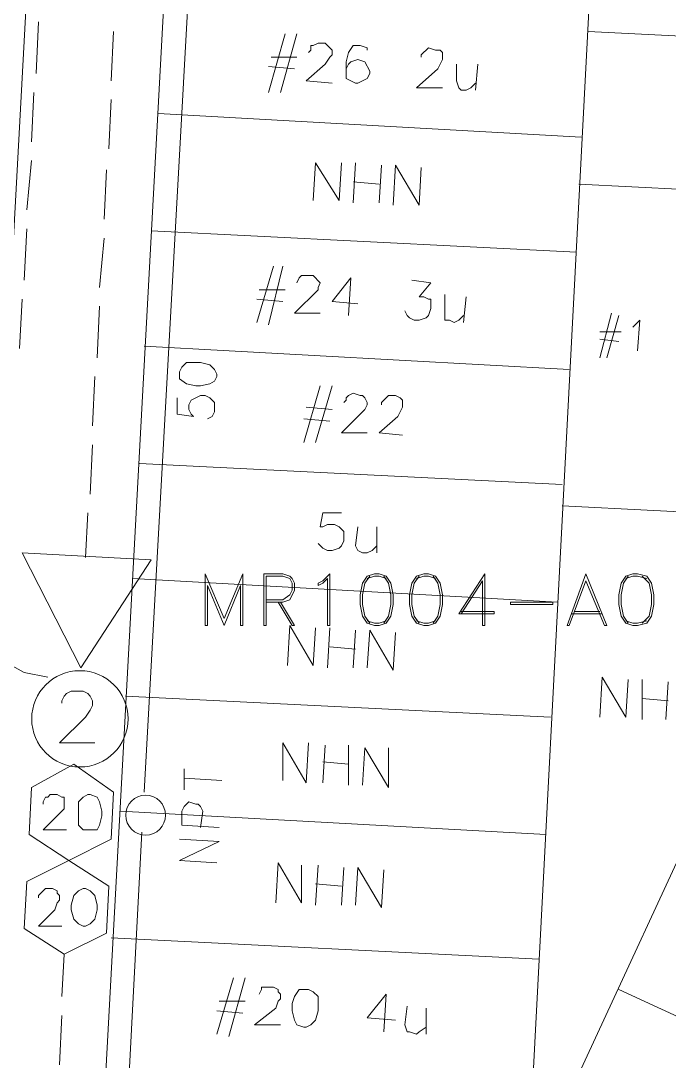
# Model space of a CAD drawing. Header units: millimetres. Extents: x 3.6 to 37.8, y 0.6 to 28.7.
# Drawn here: x 15.604 to 16.755, y 4.525 to 6.372 of the extents above; entities that cross this region are included whole.
import ezdxf

# ---------------------------------------------------------------- set-up
doc = ezdxf.new("R2010")
doc.units = ezdxf.units.MM
for name, color, linetype, true_color in [('PDF_S45$Actives-LineExtender', 94, 'Continuous', 0x009500), ('PDF_S45$Cable-565', 23, 'Continuous', 0xdd8a6e), ('PDF_S45$LOTS', 254, 'Continuous', 0xdcdcdc), ('PDF_S45$ROAD', 8, 'Continuous', 0x808080), ('PDF_S45$SDU', 157, 'Continuous', 0x396472)]:
    doc.layers.add(name, color=color, linetype=linetype, true_color=true_color)
for name, color, linetype in [('PDF_S45$Passives-Splt2way', 7, 'Continuous'), ('PDF_S45$Passives-TapOffs', 7, 'Continuous'), ('PDF_S45$POLE', 7, 'Continuous'), ('PDF_S45$strand', 7, 'Continuous')]:
    doc.layers.add(name, color=color, linetype=linetype)

msp = doc.modelspace()

# ---------------------------------------------------------------- linework, layer by layer
at = {"layer": 'PDF_S45$Actives-LineExtender', "lineweight": 9}
for points in [[(15.8357, 5.415), (15.7106, 5.2232), (15.6064, 5.4275)], [(15.9983, 5.39), (15.9983, 5.2982), (15.9941, 5.2982), (15.9941, 5.3691), (15.965, 5.2982), (15.9358, 5.3691), (15.9358, 5.2982), (15.9316, 5.2982), (15.9316, 5.39), (15.965, 5.3108)], [(16.1484, 5.2982), (16.1484, 5.3816), (16.1401, 5.3733), (16.1318, 5.3691), (16.1318, 5.3733), (16.1401, 5.3775), (16.1526, 5.39), (16.1526, 5.2982)], [(16.2318, 5.39), (16.2402, 5.39), (16.2527, 5.3858), (16.261, 5.3733), (16.2652, 5.3525), (16.2652, 5.3358), (16.261, 5.3149), (16.2527, 5.3024), (16.2402, 5.2982), (16.2318, 5.2982), (16.2193, 5.3024), (16.211, 5.3149), (16.2068, 5.3358), (16.2068, 5.3525), (16.211, 5.3733), (16.2193, 5.3858)], [(16.3194, 5.39), (16.3277, 5.39), (16.3402, 5.3858), (16.3486, 5.3733), (16.3528, 5.3525), (16.3528, 5.3358), (16.3486, 5.3149), (16.3402, 5.3024), (16.3277, 5.2982), (16.3194, 5.2982), (16.3069, 5.3024), (16.2985, 5.3149), (16.2944, 5.3358), (16.2944, 5.3525), (16.2985, 5.3733), (16.3069, 5.3858)], [(16.6071, 5.39), (16.6446, 5.2982), (16.6405, 5.2982), (16.6071, 5.3775), (16.5779, 5.2982), (16.5738, 5.2982)], [(16.6905, 5.39), (16.6989, 5.39), (16.7155, 5.3858), (16.7239, 5.3733), (16.728, 5.3525), (16.728, 5.3358), (16.7239, 5.3149), (16.7155, 5.3024), (16.6989, 5.2982), (16.6905, 5.2982), (16.678, 5.3024), (16.6697, 5.3149), (16.6655, 5.3358), (16.6655, 5.3525), (16.6697, 5.3733), (16.678, 5.3858)], [(16.4737, 5.3358), (16.4737, 5.3399), (16.5487, 5.3399), (16.5487, 5.3358)]]:
    msp.add_lwpolyline(points, close=True, dxfattribs=at)
for points in [[(16.04, 5.3441), (16.0692, 5.3441), (16.0817, 5.3525), (16.0859, 5.3608), (16.0859, 5.3733), (16.0817, 5.3816), (16.0692, 5.3858), (16.04, 5.3858), (16.04, 5.2982), (16.0358, 5.2982), (16.0358, 5.39), (16.0692, 5.39), (16.0817, 5.3858), (16.0859, 5.3816), (16.0901, 5.3733), (16.0901, 5.3608), (16.0817, 5.3441), (16.0692, 5.3399), (16.04, 5.3399)], [(16.2235, 5.3024), (16.2152, 5.3149), (16.211, 5.3358), (16.211, 5.3525), (16.2152, 5.3733), (16.2235, 5.3858)], [(16.2193, 5.3816), (16.2318, 5.3858), (16.2402, 5.3858), (16.2527, 5.3816)], [(16.2485, 5.3858), (16.2568, 5.3733), (16.261, 5.3525), (16.261, 5.3358), (16.2568, 5.3149), (16.2485, 5.3024)], [(16.3111, 5.3024), (16.3027, 5.3149), (16.2985, 5.3358), (16.2985, 5.3525), (16.3027, 5.3733), (16.3111, 5.3858)], [(16.3069, 5.3816), (16.3194, 5.3858), (16.3277, 5.3858), (16.3402, 5.3816)], [(16.3361, 5.3858), (16.3444, 5.3733), (16.3486, 5.3525), (16.3486, 5.3358), (16.3444, 5.3149), (16.3361, 5.3024)], [(16.3861, 5.3233), (16.4445, 5.3233), (16.4445, 5.3191), (16.3819, 5.3191), (16.4278, 5.39), (16.4278, 5.2982), (16.4236, 5.2982), (16.4236, 5.3775), (16.3861, 5.3191)], [(16.6822, 5.3024), (16.6738, 5.3149), (16.6697, 5.3358), (16.6697, 5.3525), (16.6738, 5.3733), (16.6822, 5.3858)], [(16.678, 5.3816), (16.6905, 5.3858), (16.6989, 5.3858), (16.7155, 5.3816)], [(16.7072, 5.3858), (16.7197, 5.3733), (16.7239, 5.3525), (16.7239, 5.3358), (16.7197, 5.3149), (16.7072, 5.3024)], [(16.065, 5.3399), (16.0901, 5.2982), (16.0859, 5.2982), (16.0609, 5.3399)], [(16.6321, 5.3233), (16.5863, 5.3233)], [(16.2527, 5.3066), (16.2402, 5.3024), (16.2318, 5.3024), (16.2193, 5.3066)], [(16.3402, 5.3066), (16.3277, 5.3024), (16.3194, 5.3024), (16.3069, 5.3066)], [(16.6363, 5.3191), (16.5821, 5.3191)], [(16.7155, 5.3066), (16.6989, 5.3024), (16.6905, 5.3024), (16.678, 5.3066)]]:
    msp.add_lwpolyline(points, dxfattribs=at)
at = {"layer": 'PDF_S45$Cable-565', "lineweight": 13}
for points in [[(15.6355, 6.3699), (15.6314, 6.2782)], [(15.769, 6.3532), (15.7648, 6.2656)], [(15.6272, 6.2448), (15.623, 6.1572)], [(15.7648, 6.2323), (15.7606, 6.1447)], [(15.623, 6.1239), (15.6147, 6.0363)], [(15.7565, 6.1072), (15.7523, 6.0196)], [(15.6147, 6.0029), (15.6105, 5.9112)], [(15.7523, 5.9863), (15.744, 5.8987)], [(15.6064, 5.8778), (15.6022, 5.7903)], [(15.744, 5.8653), (15.7398, 5.7736)], [(15.7356, 5.7402), (15.7315, 5.6527)], [(15.7315, 5.6193), (15.7273, 5.5318)], [(15.7231, 5.4984), (15.7189, 5.4192)], [(15.6522, 5.2065), (15.6105, 5.2148), (15.573, 5.2357), (15.5688, 5.2399)], [(15.6814, 4.7145), (15.6772, 4.6394)], [(15.6772, 4.6061), (15.6731, 4.5185)]]:
    msp.add_lwpolyline(points, dxfattribs=at)
at = {"layer": 'PDF_S45$LOTS', "lineweight": 0}
for points in [[(16.5029, 4.2975), (16.8323, 10.5856)], [(16.6113, 6.3532), (17.2743, 6.3199)], [(16.5988, 6.1656), (15.8482, 6.2073)], [(16.5946, 6.0822), (17.2534, 6.0488)], [(16.5904, 5.9612), (15.8357, 5.9988)], [(15.7064, 3.6261), (16.1776, 3.6011), (17.2409, 5.8987)], [(16.5779, 5.7528), (15.8232, 5.7945)], [(16.5654, 5.5484), (15.8148, 5.586)], [(16.5654, 5.5109), (17.0533, 5.4859)], [(16.5571, 5.3399), (15.8023, 5.3816)], [(16.5446, 5.1356), (15.7898, 5.1731)], [(16.5362, 4.9271), (15.7815, 4.9688)], [(16.5237, 4.7061), (15.7648, 4.7437)], [(16.6655, 4.6519), (17.0366, 4.481)]]:
    msp.add_lwpolyline(points, dxfattribs=at)
at = {"layer": 'PDF_S45$Passives-Splt2way', "lineweight": 9}
msp.add_lwpolyline([(15.6772, 5.1606), (15.6772, 5.1648), (15.6814, 5.1731), (15.6856, 5.1773), (15.6939, 5.1815), (15.7148, 5.1815), (15.7231, 5.1773), (15.7273, 5.1731), (15.7315, 5.1648), (15.7315, 5.1565), (15.7273, 5.1481), (15.7189, 5.1356), (15.6731, 5.0898), (15.7356, 5.0898)], dxfattribs=at)
msp.add_circle((15.7091, 5.1326), 0.0855, dxfattribs=at)
at = {"layer": 'PDF_S45$Passives-TapOffs', "lineweight": 9}
for points in [[(15.7648, 4.9188), (15.6898, 4.8813), (15.6189, 4.9271), (15.623, 5.0105), (15.6981, 5.0522), (15.769, 5.0022)], [(15.7231, 4.998), (15.7273, 4.998), (15.7398, 4.9938), (15.744, 4.9855), (15.7481, 4.9688), (15.7481, 4.9605), (15.744, 4.9438), (15.7398, 4.9355), (15.7148, 4.9355), (15.7064, 4.9438), (15.7064, 4.9855), (15.7148, 4.9938)], [(15.7565, 4.752), (15.6814, 4.7145), (15.6105, 4.7603), (15.6147, 4.8437), (15.6898, 4.8813), (15.7606, 4.8354)], [(15.7148, 4.8312), (15.7189, 4.8312), (15.7273, 4.8271), (15.7356, 4.8187), (15.7398, 4.802), (15.7398, 4.7937), (15.7356, 4.777), (15.7273, 4.7687), (15.7189, 4.7645), (15.7148, 4.7645), (15.7064, 4.7687), (15.6981, 4.777), (15.6939, 4.7937), (15.6939, 4.802), (15.6981, 4.8187), (15.7064, 4.8271)]]:
    msp.add_lwpolyline(points, close=True, dxfattribs=at)
for points in [[(15.6439, 4.9813), (15.6439, 4.9855), (15.6481, 4.9938), (15.6522, 4.9938), (15.6564, 4.998), (15.6689, 4.998), (15.6772, 4.9938), (15.6814, 4.9938), (15.6814, 4.973), (15.6439, 4.9355), (15.6856, 4.9355)], [(15.6355, 4.8145), (15.6355, 4.8187), (15.6481, 4.8312), (15.6606, 4.8312), (15.6689, 4.8271), (15.6689, 4.8229), (15.6731, 4.8187), (15.6731, 4.8104), (15.6689, 4.8062), (15.6647, 4.7937), (15.6355, 4.7645), (15.6772, 4.7645)]]:
    msp.add_lwpolyline(points, dxfattribs=at)
at = {"layer": 'PDF_S45$POLE', "lineweight": 0}
for points in [[(15.8941, 5.0439), (15.8941, 5.0064)], [(15.9608, 5.023), (15.8941, 5.0272)], [(15.9566, 4.9396), (15.8899, 4.9438), (15.8899, 4.9688), (15.8941, 4.9772), (15.9024, 4.9855), (15.9149, 4.9813), (15.9191, 4.9813), (15.9233, 4.9772), (15.9274, 4.9688), (15.9233, 4.9396)], [(15.9525, 4.8771), (15.8857, 4.8813), (15.9566, 4.9146), (15.8857, 4.9188)]]:
    msp.add_lwpolyline(points, dxfattribs=at)
msp.add_circle((15.8258, 4.9616), 0.0354, dxfattribs=at)
at = {"layer": 'PDF_S45$ROAD', "lineweight": 0}
msp.add_lwpolyline([(16.1195, 10.7875, 0.31169), (16.0942, 10.7566), (15.6439, 2.4544)], format="xyb", dxfattribs=at)
msp.add_lwpolyline([(15.844, 10.6523), (15.4771, 3.8888)], dxfattribs=at)
at = {"layer": 'PDF_S45$SDU', "lineweight": 0}
for points in [[(16.0442, 6.2448), (16.0734, 6.349)], [(16.065, 6.2448), (16.0942, 6.349)], [(16.1568, 6.2615), (16.1109, 6.2656), (16.1443, 6.2948), (16.1526, 6.3073), (16.1568, 6.3115), (16.1568, 6.3199), (16.1443, 6.3324), (16.1318, 6.3324), (16.1234, 6.3282), (16.1192, 6.3282), (16.1192, 6.3199), (16.1151, 6.3157)], [(16.1818, 6.2865), (16.1818, 6.299), (16.186, 6.3157), (16.1943, 6.3282), (16.2068, 6.3282), (16.2193, 6.324), (16.2193, 6.3199)], [(16.3152, 6.3073), (16.3152, 6.3115), (16.3277, 6.324), (16.3402, 6.3199), (16.3486, 6.3199), (16.3528, 6.3157), (16.3528, 6.3032), (16.3444, 6.2865), (16.3069, 6.2531), (16.3528, 6.2531)], [(16.0942, 6.3073), (16.0484, 6.3073)], [(16.0901, 6.2865), (16.0442, 6.2907)], [(16.4111, 6.2615), (16.4028, 6.2531), (16.3945, 6.249), (16.3861, 6.249), (16.3819, 6.2531), (16.3778, 6.2656), (16.3778, 6.2948)], [(16.4111, 6.249), (16.4153, 6.2948)], [(16.1234, 6.053), (16.1276, 6.1197), (16.1693, 6.053), (16.1735, 6.1197)], [(16.1943, 6.0488), (16.1985, 6.1197)], [(16.2402, 6.0488), (16.2443, 6.1155)], [(16.2652, 6.0446), (16.2694, 6.1155), (16.3111, 6.0446), (16.3152, 6.1114)], [(16.2402, 6.0822), (16.1943, 6.0863)], [(16.0233, 5.8362), (16.0525, 5.9362)], [(16.0442, 5.832), (16.0692, 5.9362)], [(16.0942, 5.907), (16.0984, 5.9154), (16.1026, 5.9195), (16.1234, 5.9195), (16.1359, 5.907), (16.1318, 5.8987), (16.1318, 5.8945), (16.0901, 5.8528), (16.1359, 5.8528)], [(16.2026, 5.8695), (16.1568, 5.8737), (16.1901, 5.9154), (16.186, 5.8487)], [(16.2985, 5.9112), (16.3319, 5.907), (16.3111, 5.882), (16.3194, 5.882), (16.3277, 5.8778), (16.3319, 5.8778), (16.3319, 5.8612), (16.3277, 5.8487), (16.3236, 5.8445), (16.3111, 5.8403), (16.3027, 5.8403), (16.2944, 5.8445), (16.2902, 5.8487), (16.286, 5.857)], [(16.0734, 5.8945), (16.0275, 5.8945)], [(16.0692, 5.8737), (16.0233, 5.8778)], [(16.3903, 5.8487), (16.3819, 5.8403), (16.3736, 5.8362), (16.3653, 5.8403), (16.3569, 5.8403), (16.3569, 5.8862)], [(16.3903, 5.8362), (16.3945, 5.882)], [(16.6321, 5.7736), (16.653, 5.8528)], [(16.6446, 5.7736), (16.6655, 5.8487)], [(16.6905, 5.8278), (16.703, 5.8403), (16.6989, 5.7861)], [(16.6697, 5.8195), (16.6321, 5.8195)], [(16.6655, 5.8028), (16.6321, 5.807)], [(16.1067, 5.6235), (16.1359, 5.7236)], [(16.1276, 5.6235), (16.1568, 5.7236)], [(16.2193, 5.6402), (16.1735, 5.6402), (16.2152, 5.6819), (16.2193, 5.6902), (16.2193, 5.6944), (16.2152, 5.7027), (16.211, 5.7069), (16.2068, 5.7069), (16.1943, 5.7111), (16.186, 5.7069), (16.1818, 5.7027), (16.1818, 5.6985), (16.1776, 5.6944)], [(16.2443, 5.6902), (16.2443, 5.6944), (16.2568, 5.7069), (16.2694, 5.7069), (16.2777, 5.7027), (16.2819, 5.6985), (16.2819, 5.686), (16.2735, 5.6694), (16.2402, 5.6402), (16.2819, 5.636)], [(16.1568, 5.6819), (16.1109, 5.686)], [(16.1526, 5.661), (16.1067, 5.6652)], [(16.1318, 5.4442), (16.1401, 5.4358), (16.1484, 5.4317), (16.1568, 5.4317), (16.1693, 5.4358), (16.1735, 5.44), (16.1776, 5.4484), (16.1776, 5.465), (16.1693, 5.4734), (16.1609, 5.4775), (16.1484, 5.4775), (16.1401, 5.4734), (16.1359, 5.4734), (16.1401, 5.4984), (16.1735, 5.4984)], [(16.236, 5.44), (16.2277, 5.4317), (16.2193, 5.4275), (16.211, 5.4275), (16.2026, 5.4317), (16.1985, 5.44), (16.2026, 5.4734)], [(16.236, 5.4275), (16.236, 5.4734)], [(16.0775, 5.2274), (16.0817, 5.2982), (16.1234, 5.2274), (16.1276, 5.2941)], [(16.1484, 5.2232), (16.1526, 5.2941)], [(16.1943, 5.2232), (16.1985, 5.2899)], [(16.2193, 5.2232), (16.2235, 5.2899), (16.2652, 5.219), (16.2694, 5.2857)], [(16.1985, 5.2565), (16.1526, 5.2607)], [(16.6321, 5.1356), (16.6363, 5.2065), (16.678, 5.1356), (16.6822, 5.2023)], [(16.7072, 5.1314), (16.7072, 5.2023)], [(16.7489, 5.1314), (16.7531, 5.1982)], [(16.7531, 5.1648), (16.7072, 5.169)], [(16.0692, 5.023), (16.0692, 5.0898), (16.1109, 5.0189), (16.1151, 5.0898)], [(16.1401, 5.0189), (16.1443, 5.0856)], [(16.186, 5.0147), (16.186, 5.0856)], [(16.211, 5.0147), (16.2152, 5.0814), (16.2568, 5.0105), (16.2568, 5.0814)], [(16.186, 5.0522), (16.1401, 5.0564)], [(16.0567, 4.8062), (16.0609, 4.8771), (16.1026, 4.8062), (16.1026, 4.8729)], [(16.1276, 4.802), (16.1318, 4.8729)], [(16.1735, 4.802), (16.1776, 4.8687)], [(16.1985, 4.802), (16.2026, 4.8687), (16.2443, 4.7979), (16.2485, 4.8646)], [(16.1735, 4.8354), (16.1276, 4.8396)], [(15.9525, 4.5727), (15.9816, 4.6728)], [(15.9733, 4.5685), (16.0025, 4.6728)], [(16.065, 4.5894), (16.0192, 4.5894), (16.0567, 4.6186), (16.0609, 4.6311), (16.065, 4.6352), (16.065, 4.6436), (16.0609, 4.6477), (16.0609, 4.6519), (16.0525, 4.6561), (16.0317, 4.6561), (16.0317, 4.6519), (16.0275, 4.6436)], [(16.2694, 4.5977), (16.2193, 4.6019), (16.2527, 4.6436), (16.2485, 4.5769)], [(16.0025, 4.6311), (15.9566, 4.6311)], [(16.3236, 4.5852), (16.3111, 4.5769), (16.3069, 4.5727), (16.2944, 4.5769), (16.2902, 4.5769), (16.286, 4.5894), (16.2902, 4.6227)], [(16.3236, 4.5727), (16.3236, 4.6186)], [(15.9983, 4.6102), (15.9525, 4.6144)]]:
    msp.add_lwpolyline(points, dxfattribs=at)
for points in [[(16.186, 6.2948), (16.1901, 6.299), (16.2026, 6.3032), (16.2152, 6.299), (16.2235, 6.2823), (16.2235, 6.2782), (16.2193, 6.2698), (16.2026, 6.2615), (16.1985, 6.2615), (16.1818, 6.2698), (16.1818, 6.2865)], [(16.0984, 4.6519), (16.1151, 4.6519), (16.1234, 4.6477), (16.1318, 4.6394), (16.1318, 4.6144), (16.1276, 4.5977), (16.1192, 4.5894), (16.1109, 4.5852), (16.1067, 4.5852), (16.0942, 4.5894), (16.0901, 4.5977), (16.0859, 4.6144), (16.0859, 4.6269), (16.0901, 4.6394)]]:
    msp.add_lwpolyline(points, close=True, dxfattribs=at)
at = {"layer": 'PDF_S45$strand', "color": 254, "lineweight": 0, "true_color": 0xdcdcdc}
for points in [[(15.9108, 6.5826), (15.8232, 5.0022)], [(15.819, 4.9313), (15.7523, 3.6553)]]:
    msp.add_lwpolyline(points, dxfattribs=at)
at = {"layer": 'PDF_S45$strand', "lineweight": 0}
msp.add_lwpolyline([(15.8857, 5.7361), (15.8857, 5.7486), (15.8899, 5.7569), (15.8982, 5.7653), (15.9233, 5.7653), (15.9399, 5.7611), (15.9483, 5.7528), (15.9525, 5.7444), (15.9525, 5.7402), (15.9483, 5.7319), (15.9399, 5.7277), (15.9233, 5.7236), (15.9149, 5.7236), (15.8982, 5.7277)], close=True, dxfattribs=at)
msp.add_lwpolyline([(15.9358, 5.6652), (15.9441, 5.6694), (15.9483, 5.6777), (15.9483, 5.6944), (15.9399, 5.7027), (15.9316, 5.7069), (15.9233, 5.7069), (15.9066, 5.6985), (15.9024, 5.6902), (15.9024, 5.6819), (15.9066, 5.6735), (15.9108, 5.6694), (15.8816, 5.6735), (15.8816, 5.7027)], dxfattribs=at)

doc.saveas('drawing.dxf')
